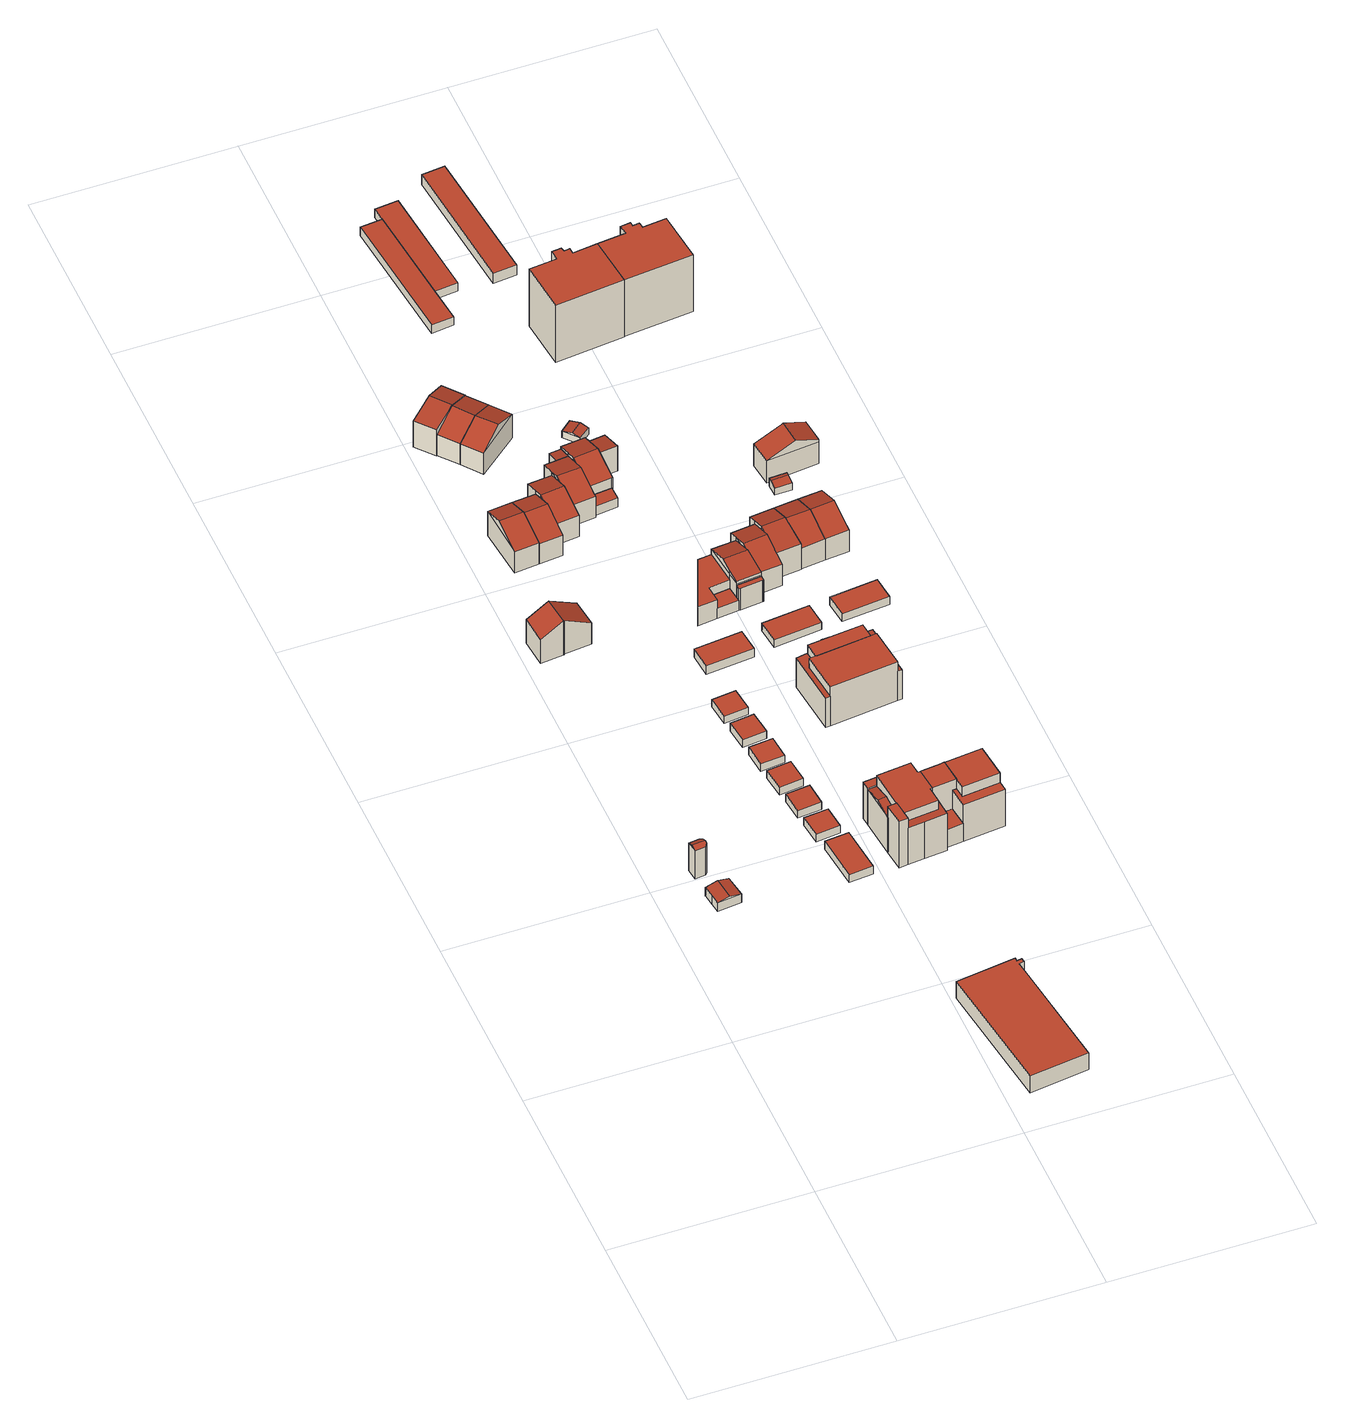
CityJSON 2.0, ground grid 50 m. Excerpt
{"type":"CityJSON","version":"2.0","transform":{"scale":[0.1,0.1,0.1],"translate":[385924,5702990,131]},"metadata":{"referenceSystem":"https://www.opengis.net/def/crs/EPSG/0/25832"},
"CityObjects":{
"building1":{"type":"Building","attributes":{"Gemeindeschluessel":"05954036","Geometrietyp2DReferenz":"3000","function":"31001_2460","roofType":"5000","measuredHeight":3.35},"geometry":[{"type":"Solid","lod":"2","boundaries":[[[[0,1,2,3]],[[4,5,1,0]],[[6,7,5,4]],[[8,9,7,6]],[[10,11,9,8]],[[3,2,11,10]],[[12,13,3,10,8,6]],[[4,0,13,12]],[[3,13,0]],[[4,12,6]],[[1,5,7,9,11,2]]]],"semantics":{"surfaces":[{"type":"WallSurface"},{"type":"RoofSurface"},{"type":"GroundSurface"}],"values":[[0,0,0,0,0,0,1,1,0,0,2]]}}]},
"building2":{"type":"Building","attributes":{"Gemeindeschluessel":"05954036","Geometrietyp2DReferenz":"3000","function":"31001_1010","roofType":"5000","measuredHeight":9.55},"geometry":[{"type":"Solid","lod":"2","boundaries":[[[[14,15,16,17]],[[18,19,15,14]],[[20,21,19,18]],[[22,23,21,20]],[[24,25,23,22]],[[17,16,25,24]],[[18,14,17,26,27]],[[20,27,26,24,22]],[[18,27,20]],[[24,26,17]],[[15,19,21,23,25,16]]]],"semantics":{"surfaces":[{"type":"WallSurface"},{"type":"RoofSurface"},{"type":"GroundSurface"}],"values":[[0,0,0,0,0,0,1,1,0,0,2]]}}]},
"building3":{"type":"Building","attributes":{"Gemeindeschluessel":"05954036","Geometrietyp2DReferenz":"3000","function":"31001_1010","roofType":"3100","measuredHeight":10.71},"address":[{"country":"Germany","locality":"Witten","thoroughfareNumber":"174","thoroughfareName":"Himmelohstraße"}],"geometry":[{"type":"Solid","lod":"2","boundaries":[[[[28,29,30,31]],[[32,33,29,28]],[[34,35,33,32]],[[36,37,35,34]],[[38,39,37,36]],[[40,41,39,38]],[[42,43,41,40]],[[44,45,43,42]],[[31,30,45,44]],[[38,36,34,32,28,40]],[[31,44,42,40,28]],[[29,33,35,37,39,41,43,45,30]]]],"semantics":{"surfaces":[{"type":"WallSurface"},{"type":"RoofSurface"},{"type":"GroundSurface"}],"values":[[0,0,0,0,0,0,0,0,0,1,1,2]]}}]},
"building4":{"type":"Building","attributes":{"Gemeindeschluessel":"05954036","Geometrietyp2DReferenz":"3000","function":"31001_2100","roofType":"1000","measuredHeight":5.26},"geometry":[{"type":"Solid","lod":"2","boundaries":[[[[46,47,48,49]],[[50,51,47,46]],[[52,53,51,50]],[[54,55,53,52]],[[56,57,55,54]],[[58,59,57,56]],[[60,61,59,58]],[[62,63,61,60]],[[49,48,63,62]],[[60,58,56,54,52,50,46,49,62]],[[47,51,53,55,57,59,61,63,48]]]],"semantics":{"surfaces":[{"type":"WallSurface"},{"type":"RoofSurface"},{"type":"GroundSurface"}],"values":[[0,0,0,0,0,0,0,0,0,1,2]]}}]},
"building5":{"type":"Building","attributes":{"Gemeindeschluessel":"05954036","Geometrietyp2DReferenz":"3000","function":"31001_2460","roofType":"1000","measuredHeight":2.4},"geometry":[{"type":"Solid","lod":"2","boundaries":[[[[64,65,66,67]],[[68,69,65,64]],[[70,71,69,68]],[[67,66,71,70]],[[68,64,67,70]],[[65,69,71,66]]]],"semantics":{"surfaces":[{"type":"WallSurface"},{"type":"RoofSurface"},{"type":"GroundSurface"}],"values":[[0,0,0,0,1,2]]}}]},
"building6":{"type":"Building","attributes":{"Gemeindeschluessel":"05954036","Geometrietyp2DReferenz":"3000","function":"31001_2460","roofType":"1000","measuredHeight":2.35},"geometry":[{"type":"Solid","lod":"2","boundaries":[[[[72,73,74,75]],[[76,77,73,72]],[[78,79,77,76]],[[75,74,79,78]],[[76,72,75,78]],[[73,77,79,74]]]],"semantics":{"surfaces":[{"type":"WallSurface"},{"type":"RoofSurface"},{"type":"GroundSurface"}],"values":[[0,0,0,0,1,2]]}}]},
"building7":{"type":"Building","attributes":{"Gemeindeschluessel":"05954036","Geometrietyp2DReferenz":"3000","function":"31001_2460","roofType":"1000","measuredHeight":2.31},"geometry":[{"type":"Solid","lod":"2","boundaries":[[[[80,81,82,83]],[[84,85,81,80]],[[86,87,85,84]],[[83,82,87,86]],[[84,80,83,86]],[[81,85,87,82]]]],"semantics":{"surfaces":[{"type":"WallSurface"},{"type":"RoofSurface"},{"type":"GroundSurface"}],"values":[[0,0,0,0,1,2]]}}]},
"building8":{"type":"Building","attributes":{"Gemeindeschluessel":"05954036","Geometrietyp2DReferenz":"3000","function":"31001_2460","roofType":"1000","measuredHeight":2.33},"geometry":[{"type":"Solid","lod":"2","boundaries":[[[[88,89,90,91]],[[92,93,89,88]],[[94,95,93,92]],[[91,90,95,94]],[[92,88,91,94]],[[89,93,95,90]]]],"semantics":{"surfaces":[{"type":"WallSurface"},{"type":"RoofSurface"},{"type":"GroundSurface"}],"values":[[0,0,0,0,1,2]]}}]},
"building9":{"type":"Building","attributes":{"Gemeindeschluessel":"05954036","Geometrietyp2DReferenz":"3000","function":"31001_1010","roofType":"3100","measuredHeight":9.72},"address":[{"country":"Germany","locality":"Witten","thoroughfareNumber":"9","thoroughfareName":"Dürener Straße"}],"geometry":[{"type":"Solid","lod":"2","boundaries":[[[[96,97,98,99]],[[100,101,97,96]],[[102,103,101,100]],[[99,98,103,102]],[[96,104,100]],[[102,105,99]],[[99,105,104,96]],[[100,104,105,102]],[[97,101,103,98]]]],"semantics":{"surfaces":[{"type":"WallSurface"},{"type":"RoofSurface"},{"type":"GroundSurface"}],"values":[[0,0,0,0,0,0,1,1,2]]}}]},
"building10":{"type":"Building","attributes":{"Gemeindeschluessel":"05954036","Geometrietyp2DReferenz":"3000","function":"31001_2460","roofType":"1000","measuredHeight":2.33},"geometry":[{"type":"Solid","lod":"2","boundaries":[[[[106,107,108,109]],[[110,111,107,106]],[[112,113,111,110]],[[109,108,113,112]],[[110,106,109,112]],[[107,111,113,108]]]],"semantics":{"surfaces":[{"type":"WallSurface"},{"type":"RoofSurface"},{"type":"GroundSurface"}],"values":[[0,0,0,0,1,2]]}}]},
"building11":{"type":"Building","attributes":{"Gemeindeschluessel":"05954036","Geometrietyp2DReferenz":"3000","function":"31001_2460","roofType":"1000","measuredHeight":2.32},"geometry":[{"type":"Solid","lod":"2","boundaries":[[[[114,115,116,117]],[[118,119,115,114]],[[120,121,119,118]],[[117,116,121,120]],[[118,114,117,120]],[[115,119,121,116]]]],"semantics":{"surfaces":[{"type":"WallSurface"},{"type":"RoofSurface"},{"type":"GroundSurface"}],"values":[[0,0,0,0,1,2]]}}]},
"building12":{"type":"Building","attributes":{"Gemeindeschluessel":"05954036","Geometrietyp2DReferenz":"3000","function":"31001_2460","roofType":"1000","measuredHeight":2.22},"geometry":[{"type":"Solid","lod":"2","boundaries":[[[[122,123,124,125]],[[126,127,123,122]],[[128,129,127,126]],[[125,124,129,128]],[[126,122,125,128]],[[123,127,129,124]]]],"semantics":{"surfaces":[{"type":"WallSurface"},{"type":"RoofSurface"},{"type":"GroundSurface"}],"values":[[0,0,0,0,1,2]]}}]},
"building13":{"type":"Building","attributes":{"Gemeindeschluessel":"05954036","Geometrietyp2DReferenz":"3000","function":"31001_1010","roofType":"3100","measuredHeight":9.6},"address":[{"country":"Germany","locality":"Witten","thoroughfareNumber":"7","thoroughfareName":"Dürener Straße"}],"geometry":[{"type":"Solid","lod":"2","boundaries":[[[[130,131,97,96]],[[132,133,131,130]],[[134,101,133,132]],[[96,97,101,134]],[[130,135,132]],[[134,136,96]],[[96,136,135,130]],[[132,135,136,134]],[[131,133,101,97]]]],"semantics":{"surfaces":[{"type":"WallSurface"},{"type":"RoofSurface"},{"type":"GroundSurface"}],"values":[[0,0,0,0,0,0,1,1,2]]}}]},
"building14":{"type":"Building","attributes":{"Gemeindeschluessel":"05954036","Geometrietyp2DReferenz":"3000","function":"31001_1010","roofType":"3100","measuredHeight":9.63},"address":[{"country":"Germany","locality":"Witten","thoroughfareNumber":"19","thoroughfareName":"Dürener Straße"}],"geometry":[{"type":"Solid","lod":"2","boundaries":[[[[137,138,139,140]],[[141,142,138,137]],[[143,144,142,141]],[[145,146,144,143]],[[147,148,146,145]],[[149,150,148,147]],[[140,139,150,149]],[[143,141,137,145]],[[140,149,147,145,137]],[[138,142,144,146,148,150,139]]]],"semantics":{"surfaces":[{"type":"WallSurface"},{"type":"RoofSurface"},{"type":"GroundSurface"}],"values":[[0,0,0,0,0,0,0,1,1,2]]}}]},
"building15":{"type":"Building","attributes":{"Gemeindeschluessel":"05954036","Geometrietyp2DReferenz":"3000","function":"31001_1010","roofType":"3100","measuredHeight":9.62},"address":[{"country":"Germany","locality":"Witten","thoroughfareNumber":"5","thoroughfareName":"Dürener Straße"}],"geometry":[{"type":"Solid","lod":"2","boundaries":[[[[151,152,153,154]],[[155,156,152,151]],[[157,158,156,155]],[[159,160,158,157]],[[161,162,160,159]],[[163,164,162,161]],[[165,166,164,163]],[[154,153,166,165]],[[159,157,155,151,161]],[[154,165,163,161,151]],[[152,156,158,160,162,164,166,153]]]],"semantics":{"surfaces":[{"type":"WallSurface"},{"type":"RoofSurface"},{"type":"GroundSurface"}],"values":[[0,0,0,0,0,0,0,0,1,1,2]]}}]},
"building16":{"type":"Building","attributes":{"Gemeindeschluessel":"05954036","Geometrietyp2DReferenz":"3000","function":"31001_1010","roofType":"3100","measuredHeight":9.61},"address":[{"country":"Germany","locality":"Witten","thoroughfareNumber":"17","thoroughfareName":"Dürener Straße"}],"geometry":[{"type":"Solid","lod":"2","boundaries":[[[[167,168,169,170]],[[171,172,168,167]],[[173,174,172,171]],[[170,169,174,173]],[[167,175,171]],[[173,176,170]],[[170,176,175,167]],[[171,175,176,173]],[[168,172,174,169]]]],"semantics":{"surfaces":[{"type":"WallSurface"},{"type":"RoofSurface"},{"type":"GroundSurface"}],"values":[[0,0,0,0,0,0,1,1,2]]}}]},
"building17":{"type":"Building","attributes":{"Gemeindeschluessel":"05954036","Geometrietyp2DReferenz":"3000","function":"31001_2460","roofType":"1000","measuredHeight":2.68},"geometry":[{"type":"Solid","lod":"2","boundaries":[[[[177,178,179,180]],[[181,182,178,177]],[[183,184,182,181]],[[180,179,184,183]],[[181,177,180,183]],[[178,182,184,179]]]],"semantics":{"surfaces":[{"type":"WallSurface"},{"type":"RoofSurface"},{"type":"GroundSurface"}],"values":[[0,0,0,0,1,2]]}}]},
"building18":{"type":"Building","attributes":{"Gemeindeschluessel":"05954036","Geometrietyp2DReferenz":"3000","function":"31001_1010","roofType":"3100","measuredHeight":9.65},"address":[{"country":"Germany","locality":"Witten","thoroughfareNumber":"15","thoroughfareName":"Dürener Straße"}],"geometry":[{"type":"Solid","lod":"2","boundaries":[[[[185,186,168,167]],[[187,188,186,185]],[[171,172,188,187]],[[167,168,172,171]],[[185,189,187]],[[171,190,167]],[[167,190,189,185]],[[187,189,190,171]],[[186,188,172,168]]]],"semantics":{"surfaces":[{"type":"WallSurface"},{"type":"RoofSurface"},{"type":"GroundSurface"}],"values":[[0,0,0,0,0,0,1,1,2]]}}]},
"building19":{"type":"Building","attributes":{"Gemeindeschluessel":"05954036","Geometrietyp2DReferenz":"3000","function":"31001_1010"},"address":[{"country":"Germany","locality":"Witten","thoroughfareNumber":"147","thoroughfareName":"Himmelohstraße"}],"children":["building19-1","building19-2","building19-3","building19-4","building19-5","building19-6","building19-7","building19-8","building19-9","building19-10"]},
"building19-1":{"type":"BuildingPart","attributes":{"roofType":"1000","measuredHeight":11.45},"parents":["building19"],"geometry":[{"type":"Solid","lod":"2","boundaries":[[[[191,192,193,194]],[[195,196,197,198,199]],[[194,193,196,195]],[[199,200,201,202,203,191,194,195]],[[192,204,205,206,207,197,196,193]],[[204,203,202,205]],[[192,191,203,204]],[[205,202,201,206]],[[206,201,200,208,207]],[[208,200,199,198]],[[197,207,208,198]]]],"semantics":{"surfaces":[{"type":"WallSurface"},{"type":"RoofSurface"},{"type":"GroundSurface"},{"type":"ClosureSurface"}],"values":[[0,0,0,1,2,3,3,3,3,0,3]]}}]},
"building19-2":{"type":"BuildingPart","attributes":{"roofType":"2100","measuredHeight":11.84},"parents":["building19"],"geometry":[{"type":"Solid","lod":"2","boundaries":[[[[209,210,211,212,213]],[[214,215,210,209]],[[216,217,215,214]],[[218,219,220,221,216,214,209,213,222]],[[210,215,217,223,224,225,226,227,211]],[[217,216,221,223]],[[223,221,220,224]],[[224,220,219,225]],[[225,219,218,226]],[[226,218,222,228,227]],[[212,228,222,213]],[[211,227,228,212]]]],"semantics":{"surfaces":[{"type":"WallSurface"},{"type":"RoofSurface"},{"type":"GroundSurface"},{"type":"ClosureSurface"}],"values":[[0,0,0,1,2,3,3,3,3,3,0,3]]}}]},
"building19-3":{"type":"BuildingPart","attributes":{"roofType":"1000","measuredHeight":14.47},"parents":["building19"],"geometry":[{"type":"Solid","lod":"2","boundaries":[[[[219,225,219,229]],[[230,231,232,233,234,229,235,236,237]],[[226,225,224,223,238,207,206,205,204]],[[235,218,226,204,203,236]],[[218,235,229,219]],[[226,218,219,225]],[[219,229,234,220]],[[224,225,219,220]],[[220,234,233,221]],[[223,224,220,221]],[[239,240,232,231,200,208]],[[207,238,240,208]],[[240,239,208]],[[223,221,233,232,240,238]],[[200,231,230,201]],[[206,207,208,200,201]],[[201,230,237,202]],[[205,206,201,202]],[[202,237,236,203]],[[205,202,203,204]]]],"semantics":{"surfaces":[{"type":"WallSurface"},{"type":"RoofSurface"},{"type":"GroundSurface"},{"type":"ClosureSurface"}],"values":[[0,1,2,3,0,3,0,3,0,3,0,3,3,3,0,3,0,3,0,3]]}}]},
"building19-4":{"type":"BuildingPart","attributes":{"roofType":"2100","measuredHeight":11.89},"parents":["building19"],"geometry":[{"type":"Solid","lod":"2","boundaries":[[[[241,242,243,244]],[[245,246,242,241]],[[247,248,246,245]],[[249,250,248,247]],[[251,252,250,249]],[[249,247,245,241,244,253,251]],[[242,246,248,250,252,254,243]],[[252,251,253,254]],[[254,253,244,243]]]],"semantics":{"surfaces":[{"type":"WallSurface"},{"type":"RoofSurface"},{"type":"GroundSurface"},{"type":"ClosureSurface"}],"values":[[0,0,0,0,0,1,2,3,3]]}}]},
"building19-5":{"type":"BuildingPart","attributes":{"roofType":"3100","measuredHeight":12.1},"parents":["building19"],"geometry":[{"type":"Solid","lod":"2","boundaries":[[[[198,197,255,256]],[[256,257,198]],[[198,257,239,208]],[[240,239,257,256]],[[207,238,255,197]],[[197,198,208,207]],[[238,207,208,240]],[[255,238,240,256]],[[208,239,240]]]],"semantics":{"surfaces":[{"type":"WallSurface"},{"type":"RoofSurface"},{"type":"GroundSurface"},{"type":"ClosureSurface"}],"values":[[0,0,1,1,2,3,3,3,3]]}}]},
"building19-6":{"type":"BuildingPart","attributes":{"roofType":"1000","measuredHeight":5.61},"parents":["building19"],"geometry":[{"type":"Solid","lod":"2","boundaries":[[[[212,211,258,259]],[[260,228,212,259]],[[227,261,258,211]],[[211,212,228,227]],[[227,228,260,261]],[[261,260,259,258]]]],"semantics":{"surfaces":[{"type":"WallSurface"},{"type":"RoofSurface"},{"type":"GroundSurface"},{"type":"ClosureSurface"}],"values":[[0,1,2,3,3,3]]}}]},
"building19-7":{"type":"BuildingPart","attributes":{"roofType":"1000","measuredHeight":14.41},"parents":["building19"],"geometry":[{"type":"Solid","lod":"2","boundaries":[[[[262,263,264,252,251,265]],[[262,265,266,267,268]],[[252,264,269,270,254]],[[253,266,265,251]],[[254,253,251,252]],[[263,262,268,271]],[[269,264,263,271]],[[271,268,267,272]],[[270,272,267,266,253,254]],[[270,269,271,272]]]],"semantics":{"surfaces":[{"type":"WallSurface"},{"type":"RoofSurface"},{"type":"GroundSurface"},{"type":"ClosureSurface"}],"values":[[0,1,2,0,3,0,3,0,3,3]]}}]},
"building19-8":{"type":"BuildingPart","attributes":{"roofType":"1000","measuredHeight":14.47},"parents":["building19"],"geometry":[{"type":"Solid","lod":"2","boundaries":[[[[273,244,243,192,191,274]],[[275,276,273,274,236,235]],[[192,243,254,270,261,227,226,204]],[[203,236,274,191]],[[203,191,192,204]],[[244,273,276,266,253]],[[244,253,254,243]],[[266,276,275,267]],[[254,253,266,267,272,270]],[[260,277,272,267,275,235,218,222,228]],[[227,228,222,218,226]],[[227,261,260,228]],[[270,272,277,260,261]],[[236,203,204,226,218,235]]]],"semantics":{"surfaces":[{"type":"WallSurface"},{"type":"RoofSurface"},{"type":"GroundSurface"},{"type":"ClosureSurface"}],"values":[[0,1,2,0,3,0,3,0,3,0,3,3,3,3]]}}]},
"building19-9":{"type":"BuildingPart","attributes":{"roofType":"1000","measuredHeight":11.44},"parents":["building19"],"geometry":[{"type":"Solid","lod":"2","boundaries":[[[[278,279,264,263]],[[280,259,258,279,278]],[[263,271,272,277,280,278]],[[261,270,269,264,279,258]],[[259,280,277,260]],[[261,258,259,260]],[[261,260,277,272,270]],[[272,271,269,270]],[[269,271,263,264]]]],"semantics":{"surfaces":[{"type":"WallSurface"},{"type":"RoofSurface"},{"type":"GroundSurface"},{"type":"ClosureSurface"}],"values":[[0,0,1,2,0,3,3,3,3]]}}]},
"building19-10":{"type":"BuildingPart","attributes":{"roofType":"1000","measuredHeight":14.54},"parents":["building19"],"geometry":[{"type":"Solid","lod":"2","boundaries":[[[[281,256,255,282,283]],[[283,282,217,216,284]],[[285,281,283,284]],[[255,238,223,217,282]],[[256,281,285,232,240]],[[238,255,256,240]],[[221,233,232,285,284,216]],[[217,223,221,216]],[[238,240,232,233,221,223]]]],"semantics":{"surfaces":[{"type":"WallSurface"},{"type":"RoofSurface"},{"type":"GroundSurface"},{"type":"ClosureSurface"}],"values":[[0,0,1,2,0,3,0,3,3]]}}]},
"building20":{"type":"Building","attributes":{"Gemeindeschluessel":"05954036","Geometrietyp2DReferenz":"3000","function":"31001_1010","roofType":"5000","measuredHeight":9.64},"address":[{"country":"Germany","locality":"Witten","thoroughfareNumber":"3","thoroughfareName":"Dürener Straße"}],"geometry":[{"type":"Solid","lod":"2","boundaries":[[[[286,287,288,289]],[[290,291,287,286]],[[292,293,291,290]],[[294,295,293,292]],[[296,297,295,294]],[[298,299,297,296]],[[300,301,299,298]],[[289,288,301,300]],[[290,286,289,300,302,303]],[[294,292,303,302,298,296]],[[290,303,292]],[[298,302,300]],[[287,291,293,295,297,299,301,288]]]],"semantics":{"surfaces":[{"type":"WallSurface"},{"type":"RoofSurface"},{"type":"GroundSurface"}],"values":[[0,0,0,0,0,0,0,0,1,1,0,0,2]]}}]},
"building21":{"type":"Building","attributes":{"Gemeindeschluessel":"05954036","Geometrietyp2DReferenz":"3000","function":"31001_1010","roofType":"2100","measuredHeight":7.66},"geometry":[{"type":"Solid","lod":"2","boundaries":[[[[304,305,287,306]],[[307,308,305,304]],[[309,291,308,307]],[[306,287,291,309]],[[307,304,306,309]],[[305,308,291,287]]]],"semantics":{"surfaces":[{"type":"WallSurface"},{"type":"RoofSurface"},{"type":"GroundSurface"}],"values":[[0,0,0,0,1,2]]}}]},
"building22":{"type":"Building","attributes":{"Gemeindeschluessel":"05954036","Geometrietyp2DReferenz":"3000","function":"31001_1010"},"children":["building22-1","building22-2"]},
"building22-1":{"type":"BuildingPart","attributes":{"roofType":"1000","measuredHeight":3.05},"parents":["building22"],"geometry":[{"type":"Solid","lod":"2","boundaries":[[[[310,311,312,313]],[[314,315,311,310]],[[313,316,314,310]],[[317,312,311,315]],[[315,314,316,317]],[[317,316,313,312]]]],"semantics":{"surfaces":[{"type":"WallSurface"},{"type":"RoofSurface"},{"type":"GroundSurface"},{"type":"ClosureSurface"}],"values":[[0,0,1,2,3,3]]}}]},
"building22-2":{"type":"BuildingPart","attributes":{"roofType":"1000","measuredHeight":5.83},"parents":["building22"],"geometry":[{"type":"Solid","lod":"2","boundaries":[[[[318,319,320,321]],[[322,313,312,319,318]],[[323,324,315,314,325]],[[321,320,324,323]],[[325,326,322,318,321,323]],[[319,312,317,315,324,320]],[[313,322,326,316]],[[317,312,313,316]],[[316,326,325,314]],[[315,317,316,314]]]],"semantics":{"surfaces":[{"type":"WallSurface"},{"type":"RoofSurface"},{"type":"GroundSurface"},{"type":"ClosureSurface"}],"values":[[0,0,0,0,1,2,0,3,0,3]]}}]},
"building23":{"type":"Building","attributes":{"Gemeindeschluessel":"05954036","Geometrietyp2DReferenz":"3000","function":"31001_1010","roofType":"2100","measuredHeight":3.5},"geometry":[{"type":"Solid","lod":"2","boundaries":[[[[327,328,329,330]],[[331,332,328,327]],[[333,334,332,331]],[[330,329,334,333]],[[331,327,330,333]],[[328,332,334,329]]]],"semantics":{"surfaces":[{"type":"WallSurface"},{"type":"RoofSurface"},{"type":"GroundSurface"}],"values":[[0,0,0,0,1,2]]}}]},
"building24":{"type":"Building","attributes":{"Gemeindeschluessel":"05954036","Geometrietyp2DReferenz":"3000","function":"31001_1010","roofType":"3100","measuredHeight":9.54},"address":[{"country":"Germany","locality":"Witten","thoroughfareNumber":"1","thoroughfareName":"Dürener Straße"}],"geometry":[{"type":"Solid","lod":"2","boundaries":[[[[335,336,293,337]],[[338,291,336,335]],[[339,308,291,338]],[[340,341,308,339]],[[342,343,341,340]],[[344,345,343,342]],[[346,347,345,344]],[[348,349,347,346]],[[350,351,349,348]],[[337,293,351,350]],[[344,342,340,339,338,335,346]],[[337,350,348,346,335]],[[336,291,308,341,343,345,347,349,351,293]]]],"semantics":{"surfaces":[{"type":"WallSurface"},{"type":"RoofSurface"},{"type":"GroundSurface"}],"values":[[0,0,0,0,0,0,0,0,0,0,1,1,2]]}}]},
"building25":{"type":"Building","attributes":{"Gemeindeschluessel":"05954036","Geometrietyp2DReferenz":"3000","function":"31001_1010"},"address":[{"country":"Germany","locality":"Witten","thoroughfareNumber":"143","thoroughfareName":"Himmelohstraße"}],"children":["building25-1","building25-2","building25-3","building25-4"]},
"building25-1":{"type":"BuildingPart","attributes":{"roofType":"2100","measuredHeight":10.15},"parents":["building25"],"geometry":[{"type":"Solid","lod":"2","boundaries":[[[[352,353,354,355]],[[356,357,358,359,360]],[[361,362,363,364,365]],[[366,367,362,361]],[[368,369,367,366]],[[370,371,369,368]],[[355,354,371,370]],[[368,366,361,365,356,360,372,373,374,352,355,370]],[[353,375,376,377,359,358,363,362,367,369,371,354]],[[353,352,374,375]],[[375,374,373,376]],[[376,373,372,377]],[[377,372,360,359]],[[364,357,356,365]],[[363,358,357,364]]]],"semantics":{"surfaces":[{"type":"WallSurface"},{"type":"RoofSurface"},{"type":"GroundSurface"},{"type":"ClosureSurface"}],"values":[[0,0,0,0,0,0,0,1,2,3,3,3,3,0,3]]}}]},
"building25-2":{"type":"BuildingPart","attributes":{"roofType":"2100","measuredHeight":9.85},"parents":["building25"],"geometry":[{"type":"Solid","lod":"2","boundaries":[[[[378,379,380,381]],[[364,363,379,378]],[[382,383,384,385]],[[381,380,386,387]],[[388,389,382,385,390,357,364,378,381,387]],[[379,363,358,359,384,383,391,392,386,380]],[[363,364,357,358]],[[359,358,357,390]],[[384,359,390,385]],[[391,383,382,389]],[[392,391,389,388]],[[392,388,387,386]]]],"semantics":{"surfaces":[{"type":"WallSurface"},{"type":"RoofSurface"},{"type":"GroundSurface"},{"type":"ClosureSurface"}],"values":[[0,0,0,0,1,2,3,0,3,3,3,3]]}}]},
"building25-3":{"type":"BuildingPart","attributes":{"roofType":"1000","measuredHeight":12.2},"parents":["building25"],"geometry":[{"type":"Solid","lod":"2","boundaries":[[[[393,387,386,353,352,394]],[[395,396,393,394]],[[392,391,376,375,353,386]],[[387,393,396,388]],[[392,386,387,388]],[[373,397,398,389,388,396,395,374]],[[375,376,373,374]],[[392,388,389,391]],[[391,389,398,397,373,376]],[[374,395,394,352]],[[353,375,374,352]]]],"semantics":{"surfaces":[{"type":"WallSurface"},{"type":"RoofSurface"},{"type":"GroundSurface"},{"type":"ClosureSurface"}],"values":[[0,1,2,0,3,0,3,3,3,0,3]]}}]},
"building25-4":{"type":"BuildingPart","attributes":{"roofType":"1000","measuredHeight":12.17},"parents":["building25"],"geometry":[{"type":"Solid","lod":"2","boundaries":[[[[399,400,398,397]],[[383,384,359,377,376,391]],[[383,382,389,398,400,385,384]],[[391,389,382,383]],[[360,390,385,400,399,372]],[[377,359,390,360,372]],[[384,385,390,359]],[[372,377,372,399,397,373]],[[376,377,372,373]],[[373,397,398,389,391,376]]]],"semantics":{"surfaces":[{"type":"RoofSurface"},{"type":"GroundSurface"},{"type":"WallSurface"},{"type":"ClosureSurface"}],"values":[[0,1,2,3,2,3,3,2,3,3]]}}]},
"building26":{"type":"Building","attributes":{"Gemeindeschluessel":"05954036","Geometrietyp2DReferenz":"3000","function":"31001_1010"},"address":[{"country":"Germany","locality":"Witten","thoroughfareNumber":"141","thoroughfareName":"Himmelohstraße"}],"children":["building26-1","building26-2"]},
"building26-1":{"type":"BuildingPart","attributes":{"roofType":"3100","measuredHeight":9.46},"parents":["building26"],"geometry":[{"type":"Solid","lod":"2","boundaries":[[[[401,402,403,404,405]],[[406,312,407,408,409]],[[410,319,312,406]],[[405,404,319,410]],[[411,412,405,410]],[[412,411,413,414,415]],[[414,413,406,409]],[[415,414,409,401]],[[413,411,410,406]],[[412,415,401,405]],[[403,407,312,319,404]],[[402,401,409,408]],[[407,403,402,408]]]],"semantics":{"surfaces":[{"type":"WallSurface"},{"type":"RoofSurface"},{"type":"GroundSurface"},{"type":"ClosureSurface"}],"values":[[0,0,0,0,1,1,0,0,0,0,2,0,3]]}}]},
"building26-2":{"type":"BuildingPart","attributes":{"roofType":"2100","measuredHeight":7.08},"parents":["building26"],"geometry":[{"type":"Solid","lod":"2","boundaries":[[[[416,417,418,419]],[[420,311,417,416]],[[408,407,311,420]],[[421,422,403,402]],[[419,418,422,421]],[[402,408,420,416,419,421]],[[417,311,407,403,422,418]],[[407,408,402,403]]]],"semantics":{"surfaces":[{"type":"WallSurface"},{"type":"RoofSurface"},{"type":"GroundSurface"},{"type":"ClosureSurface"}],"values":[[0,0,0,0,0,1,2,3]]}}]},
"building27":{"type":"Building","attributes":{"Gemeindeschluessel":"05954036","Geometrietyp2DReferenz":"3000","function":"31001_2460","roofType":"1000","measuredHeight":2.33},"geometry":[{"type":"Solid","lod":"2","boundaries":[[[[423,424,425,426]],[[427,428,424,423]],[[429,430,428,427]],[[426,425,430,429]],[[427,423,426,429]],[[424,428,430,425]]]],"semantics":{"surfaces":[{"type":"WallSurface"},{"type":"RoofSurface"},{"type":"GroundSurface"}],"values":[[0,0,0,0,1,2]]}}]},
"building28":{"type":"Building","attributes":{"Gemeindeschluessel":"05954036","Geometrietyp2DReferenz":"3000","function":"31001_1010","roofType":"2100","measuredHeight":7.89},"geometry":[{"type":"Solid","lod":"2","boundaries":[[[[431,432,433,434]],[[435,436,432,431]],[[437,438,436,435]],[[434,433,438,437]],[[435,431,434,437]],[[432,436,438,433]]]],"semantics":{"surfaces":[{"type":"WallSurface"},{"type":"RoofSurface"},{"type":"GroundSurface"}],"values":[[0,0,0,0,1,2]]}}]},
"building29":{"type":"Building","attributes":{"Gemeindeschluessel":"05954036","Geometrietyp2DReferenz":"3000","function":"31001_1310","roofType":"3100","measuredHeight":2.73},"geometry":[{"type":"Solid","lod":"2","boundaries":[[[[439,440,441,442]],[[443,444,440,439]],[[445,446,444,443]],[[442,441,446,445]],[[439,447,443]],[[445,448,442]],[[442,448,447,439]],[[443,447,448,445]],[[440,444,446,441]]]],"semantics":{"surfaces":[{"type":"WallSurface"},{"type":"RoofSurface"},{"type":"GroundSurface"}],"values":[[0,0,0,0,0,0,1,1,2]]}}]},
"building30":{"type":"Building","attributes":{"Gemeindeschluessel":"05954036","Geometrietyp2DReferenz":"3000","function":"31001_2460","roofType":"1000","measuredHeight":2.56},"geometry":[{"type":"Solid","lod":"2","boundaries":[[[[449,450,451,452]],[[453,454,450,449]],[[455,456,454,453]],[[457,458,456,455]],[[452,451,458,457]],[[455,453,449,452,457]],[[450,454,456,458,451]]]],"semantics":{"surfaces":[{"type":"WallSurface"},{"type":"RoofSurface"},{"type":"GroundSurface"}],"values":[[0,0,0,0,0,1,2]]}}]},
"building31":{"type":"Building","attributes":{"Gemeindeschluessel":"05954036","Geometrietyp2DReferenz":"3000","function":"31001_1010","roofType":"5000","measuredHeight":9.72},"address":[{"country":"Germany","locality":"Witten","thoroughfareNumber":"139","thoroughfareName":"Himmelohstraße"}],"geometry":[{"type":"Solid","lod":"2","boundaries":[[[[459,460,461,462]],[[463,464,460,459]],[[465,466,464,463]],[[467,468,466,465]],[[469,470,468,467]],[[462,461,470,469]],[[471,459,462,469,472]],[[465,463,471,472,467]],[[459,471,463]],[[467,472,469]],[[460,464,466,468,470,461]]]],"semantics":{"surfaces":[{"type":"WallSurface"},{"type":"RoofSurface"},{"type":"GroundSurface"}],"values":[[0,0,0,0,0,0,1,1,0,0,2]]}}]},
"building32":{"type":"Building","attributes":{"Gemeindeschluessel":"05954036","Geometrietyp2DReferenz":"3000","function":"31001_2460","roofType":"1000","measuredHeight":2.6},"geometry":[{"type":"Solid","lod":"2","boundaries":[[[[473,474,475,476]],[[477,478,474,473]],[[479,480,478,477]],[[481,482,480,479]],[[476,475,482,481]],[[479,477,473,476,481]],[[474,478,480,482,475]]]],"semantics":{"surfaces":[{"type":"WallSurface"},{"type":"RoofSurface"},{"type":"GroundSurface"}],"values":[[0,0,0,0,0,1,2]]}}]},
"building33":{"type":"Building","attributes":{"Gemeindeschluessel":"05954036","Geometrietyp2DReferenz":"3000","function":"31001_1010","roofType":"3100","measuredHeight":9.53},"address":[{"country":"Germany","locality":"Witten","thoroughfareNumber":"137","thoroughfareName":"Himmelohstraße"}],"geometry":[{"type":"Solid","lod":"2","boundaries":[[[[483,460,484,485]],[[486,487,460,483]],[[488,489,487,486]],[[490,491,489,488]],[[492,493,491,490]],[[494,464,493,492]],[[485,484,464,494]],[[488,486,483,485,490]],[[494,492,490,485]],[[460,487,489,491,493,464,484]]]],"semantics":{"surfaces":[{"type":"WallSurface"},{"type":"RoofSurface"},{"type":"GroundSurface"}],"values":[[0,0,0,0,0,0,0,1,1,2]]}}]},
"building34":{"type":"Building","attributes":{"Gemeindeschluessel":"05954036","Geometrietyp2DReferenz":"3000","function":"31001_2460","roofType":"1000","measuredHeight":2.38},"geometry":[{"type":"Solid","lod":"2","boundaries":[[[[495,496,497,498]],[[499,500,496,495]],[[501,502,500,499]],[[498,497,502,501]],[[499,495,498,501]],[[496,500,502,497]]]],"semantics":{"surfaces":[{"type":"WallSurface"},{"type":"RoofSurface"},{"type":"GroundSurface"}],"values":[[0,0,0,0,1,2]]}}]},
"building35":{"type":"Building","attributes":{"Gemeindeschluessel":"05954036","Geometrietyp2DReferenz":"3000","function":"31001_1010","roofType":"3100","measuredHeight":9.69},"address":[{"country":"Germany","locality":"Witten","thoroughfareNumber":"135","thoroughfareName":"Himmelohstraße"}],"geometry":[{"type":"Solid","lod":"2","boundaries":[[[[503,504,505,488]],[[506,507,504,503]],[[508,509,507,506]],[[488,505,509,508]],[[503,510,506]],[[508,511,488]],[[488,511,510,503]],[[506,510,511,508]],[[504,507,509,505]]]],"semantics":{"surfaces":[{"type":"WallSurface"},{"type":"RoofSurface"},{"type":"GroundSurface"}],"values":[[0,0,0,0,0,0,1,1,2]]}}]},
"building36":{"type":"Building","attributes":{"Gemeindeschluessel":"05954036","Geometrietyp2DReferenz":"3000","function":"31001_1010","roofType":"1000","measuredHeight":17.96},"address":[{"country":"Germany","locality":"Witten","thoroughfareNumber":"170","thoroughfareName":"Himmelohstraße"}],"geometry":[{"type":"Solid","lod":"2","boundaries":[[[[512,513,514,515]],[[516,517,513,512]],[[518,519,517,516]],[[520,521,519,518]],[[522,523,521,520]],[[524,525,523,522]],[[526,527,525,524]],[[528,529,527,526]],[[530,531,529,528]],[[515,514,531,530]],[[528,526,524,522,520,518,516,512,515,530]],[[513,517,519,521,523,525,527,529,531,514]]]],"semantics":{"surfaces":[{"type":"WallSurface"},{"type":"RoofSurface"},{"type":"GroundSurface"}],"values":[[0,0,0,0,0,0,0,0,0,0,1,2]]}}]},
"building37":{"type":"Building","attributes":{"Gemeindeschluessel":"05954036","Geometrietyp2DReferenz":"3000","function":"31001_1010","roofType":"5000","measuredHeight":9.68},"address":[{"country":"Germany","locality":"Witten","thoroughfareNumber":"133","thoroughfareName":"Himmelohstraße"}],"geometry":[{"type":"Solid","lod":"2","boundaries":[[[[532,533,504,503]],[[534,535,533,532]],[[536,537,535,534]],[[538,507,537,536]],[[503,504,507,538]],[[539,532,503,510]],[[536,534,539,510,538]],[[532,539,534]],[[538,510,503]],[[533,535,537,507,504]]]],"semantics":{"surfaces":[{"type":"WallSurface"},{"type":"RoofSurface"},{"type":"GroundSurface"}],"values":[[0,0,0,0,0,1,1,0,0,2]]}}]},
"building38":{"type":"Building","attributes":{"Gemeindeschluessel":"05954036","Geometrietyp2DReferenz":"3000","function":"31001_2460","roofType":"1000","measuredHeight":3.13},"geometry":[{"type":"Solid","lod":"2","boundaries":[[[[540,541,542,543]],[[544,545,541,540]],[[546,547,545,544]],[[543,542,547,546]],[[544,540,543,546]],[[541,545,547,542]]]],"semantics":{"surfaces":[{"type":"WallSurface"},{"type":"RoofSurface"},{"type":"GroundSurface"}],"values":[[0,0,0,0,1,2]]}}]},
"building39":{"type":"Building","attributes":{"Gemeindeschluessel":"05954036","Geometrietyp2DReferenz":"3000","function":"31001_1310","roofType":"3100","measuredHeight":2.79},"geometry":[{"type":"Solid","lod":"2","boundaries":[[[[548,549,550,551]],[[552,553,549,548]],[[554,555,553,552]],[[551,550,555,554]],[[548,556,552]],[[554,557,551]],[[551,557,556,548]],[[552,556,557,554]],[[549,553,555,550]]]],"semantics":{"surfaces":[{"type":"WallSurface"},{"type":"RoofSurface"},{"type":"GroundSurface"}],"values":[[0,0,0,0,0,0,1,1,2]]}}]},
"building40":{"type":"Building","attributes":{"Gemeindeschluessel":"05954036","Geometrietyp2DReferenz":"3000","function":"31001_1010","roofType":"3100","measuredHeight":9.99},"address":[{"country":"Germany","locality":"Witten","thoroughfareNumber":"123","thoroughfareName":"Himmelohstraße"}],"geometry":[{"type":"Solid","lod":"2","boundaries":[[[[558,559,560,561]],[[562,563,559,558]],[[564,565,563,562]],[[566,567,565,564]],[[561,560,567,566]],[[568,569,570,571]],[[569,568,572,562,558]],[[572,568,571,566,564]],[[572,564,562]],[[570,569,558,561]],[[571,570,561,566]],[[559,563,565,567,560]]]],"semantics":{"surfaces":[{"type":"WallSurface"},{"type":"RoofSurface"},{"type":"GroundSurface"}],"values":[[0,0,0,0,0,1,1,0,0,0,0,2]]}}]},
"building41":{"type":"Building","attributes":{"Gemeindeschluessel":"05954036","Geometrietyp2DReferenz":"3000","function":"31001_1010","roofType":"1000","measuredHeight":17.86},"address":[{"country":"Germany","locality":"Witten","thoroughfareNumber":"170a","thoroughfareName":"Himmelohstraße"}],"geometry":[{"type":"Solid","lod":"2","boundaries":[[[[573,574,575,526]],[[576,577,574,573]],[[578,579,577,576]],[[580,581,579,578]],[[582,583,581,580]],[[584,585,583,582]],[[586,587,585,584]],[[588,589,587,586]],[[528,590,589,588]],[[526,575,590,528]],[[588,586,584,582,580,578,576,573,526,528]],[[574,577,579,581,583,585,587,589,590,575]]]],"semantics":{"surfaces":[{"type":"WallSurface"},{"type":"RoofSurface"},{"type":"GroundSurface"}],"values":[[0,0,0,0,0,0,0,0,0,0,1,2]]}}]}
},
"vertices":[
[133,860,131],[133,860,104],[74,853,104],[74,853,131],[141,804,131],[141,804,104],[82,797,131],[82,797,104],[78,822,131],[78,822,104],[75,852,131],[75,852,104],[112,801,137],[105,857,137],
[96,947,187],[96,947,100],[70,944,100],[70,944,187],[103,941,190],[103,941,100],[105,924,192],[105,924,100],[100,917,188],[100,917,100],[74,914,188],[74,914,100],[72,928,195],[104,931,195],
[65,1781,164],[65,1781,57],[9,1775,57],[9,1775,131],[135,1788,124],[135,1788,57],[143,1719,124],[143,1719,57],[73,1712,164],[73,1712,57],[74,1710,164],[74,1710,57],[73,1710,164],[73,1710,57],[16,1704,131],[16,1704,57],[16,1706,131],[16,1706,57],
[470,338,173],[470,338,120],[515,3,120],[515,3,173],[618,358,173],[618,358,120],[619,349,173],[619,349,120],[631,351,173],[631,351,120],[633,340,173],[633,340,120],[620,338,173],[620,338,120],[626,297,173],[626,297,120],[662,23,173],[662,23,120],
[437,906,120],[437,906,96],[377,900,96],[377,900,120],[449,788,120],[449,788,96],[389,782,120],[389,782,96],
[422,994,117],[422,994,94],[362,988,94],[362,988,117],[428,935,117],[428,935,94],[368,929,117],[368,929,94],
[413,1082,112],[413,1082,89],[353,1076,89],[353,1076,112],[418,1023,112],[418,1023,89],[359,1017,112],[359,1017,89],
[403,1171,107],[403,1171,83],[343,1164,83],[343,1164,107],[409,1112,107],[409,1112,83],[350,1105,107],[350,1105,83],
[119,2142,114],[119,2142,37],[59,2136,37],[59,2136,114],[133,2012,103],[133,2012,37],[73,2006,103],[73,2006,37],[125,2085,135],[65,2079,135],
[394,1258,101],[394,1258,78],[334,1252,78],[334,1252,101],[399,1199,101],[399,1199,78],[340,1193,101],[340,1193,78],
[384,1347,97],[384,1347,73],[325,1340,73],[325,1340,97],[391,1288,97],[391,1288,73],[331,1281,97],[331,1281,73],
[375,1435,92],[375,1435,70],[315,1428,70],[315,1428,92],[382,1376,92],[382,1376,70],[322,1369,92],[322,1369,70],
[178,2147,114],[178,2147,37],[192,2017,101],[192,2017,37],[133,2012,101],[185,2090,133],[125,2084,133],
[68,2513,121],[68,2513,25],[30,2481,25],[30,2481,112],[111,2548,103],[111,2548,25],[149,2501,103],[149,2501,25],[106,2466,121],[106,2466,25],[49,2419,107],[49,2419,25],[11,2465,107],[11,2465,25],
[181,2125,131],[181,2125,35],[188,2055,35],[188,2055,101],[178,2147,124],[178,2147,35],[174,2185,111],[174,2185,35],[234,2191,111],[234,2191,35],[240,2132,131],[240,2132,35],[244,2097,116],[244,2097,35],[248,2061,101],[248,2061,35],
[187,2455,102],[187,2455,27],[149,2501,27],[149,2501,102],[87,2373,93],[87,2373,27],[49,2419,93],[49,2419,27],[140,2416,123],[102,2463,123],
[457,1606,87],[457,1606,61],[339,1594,61],[339,1594,87],[463,1546,87],[463,1546,61],[344,1534,87],[344,1534,61],
[225,2408,102],[225,2408,27],[125,2326,93],[125,2326,27],[177,2369,124],[139,2415,124],
[620,926,199],[620,926,84],[614,980,84],[614,980,199],[496,968,199],[496,968,84],[498,946,84],[498,946,196],[498,946,199],[520,948,199],[605,957,199],[608,924,199],[615,925,199],[615,925,84],[608,924,84],[605,957,84],[520,948,84],[520,948,196],
[633,807,200],[633,807,84],[632,815,84],[632,815,140],[632,815,200],[577,801,200],[577,801,84],[536,797,200],[536,797,84],[621,867,203],[615,866,203],[619,826,201],[534,817,201],[626,867,203],[534,817,84],[619,826,84],[615,866,84],[621,867,84],[626,867,84],[626,867,140],
[615,866,229],[605,957,229],[520,948,229],[530,851,229],[534,817,229],[619,826,229],[621,867,229],[615,925,229],[608,924,229],[530,851,84],[525,901,205],[530,851,194],
[664,954,200],[664,954,84],[667,931,84],[667,931,203],[734,961,200],[734,961,84],[735,949,202],[735,949,84],[768,952,202],[768,952,84],[769,942,203],[769,942,84],[675,932,203],[675,932,84],
[508,849,84],[508,849,194],[503,899,205],
[676,820,84],[676,820,140],[670,872,140],[670,872,84],
[778,856,228],[778,856,199],[778,856,84],[769,942,228],[675,932,228],[681,873,228],[684,846,228],[684,846,84],[681,873,84],[684,846,199],[681,873,199],
[667,931,229],[620,926,229],[681,873,229],[675,932,229],[670,872,199],
[781,831,199],[781,831,84],[676,820,199],
[508,849,230],[514,795,84],[514,795,230],[536,797,230],[530,851,230],
[260,2231,110],[260,2231,34],[230,2228,34],[230,2228,110],[290,2234,110],[290,2234,34],[300,2139,115],[300,2139,34],[303,2110,103],[303,2110,34],[304,2104,100],[304,2104,34],[244,2097,100],[244,2097,34],[234,2191,122],[234,2191,34],[236,2167,130],[296,2173,130],
[257,2265,102],[257,2265,34],[260,2231,111],[286,2268,102],[286,2268,34],[290,2234,111],
[489,1705,79],[489,1705,48],[484,1747,48],[484,1747,79],[435,1699,79],[435,1699,48],[431,1741,79],[431,1741,48],
[475,1836,107],[475,1836,48],[441,1832,48],[441,1832,107],[484,1747,107],[386,1694,107],[386,1694,48],[435,1699,107],[431,1741,107],
[359,2145,68],[359,2145,33],[300,2139,33],[300,2139,68],[362,2117,61],[362,2117,33],[303,2110,61],[303,2110,33],
[293,2207,129],[293,2207,34],[300,2139,99],[290,2234,120],[286,2268,109],[286,2269,109],[286,2269,34],[346,2275,109],[346,2275,34],[353,2215,129],[353,2215,34],[353,2214,129],[353,2214,34],[361,2145,99],[361,2145,34],[359,2145,99],[359,2145,34],
[707,1296,161],[707,1296,68],[718,1297,68],[718,1297,160],[585,1422,170],[585,1422,167],[585,1422,68],[584,1422,68],[584,1422,170],[582,1442,170],[582,1442,68],[584,1425,68],[584,1425,167],[584,1425,170],[630,1447,166],[630,1447,68],[632,1430,166],[632,1430,68],[703,1438,160],[703,1438,68],[677,1432,162],[681,1394,162],[696,1396,161],[696,1396,68],[681,1394,68],[677,1432,68],
[513,1418,160],[513,1418,68],[528,1277,68],[528,1277,160],[540,1417,163],[540,1417,68],[540,1418,68],[540,1418,163],[539,1278,68],[539,1278,161],[528,1378,161],[544,1379,163],[584,1422,167],[544,1379,68],[528,1378,68],
[539,1278,190],[707,1296,190],[696,1396,190],[528,1378,190],[681,1394,190],[544,1379,190],
[677,1432,190],[540,1418,190],
[549,1721,123],[549,1721,119],[549,1721,48],[535,1842,48],[535,1842,123],[484,1747,123],[488,1715,48],[488,1715,119],[488,1715,123],[475,1836,123],[481,1780,143],[542,1786,143],[484,1747,137],[488,1715,131],[549,1721,131],
[493,1705,116],[493,1705,48],[546,1710,48],[546,1710,116],[489,1705,116],[550,1711,116],[550,1711,48],
[625,1624,90],[625,1624,67],[507,1611,67],[507,1611,90],[631,1565,90],[631,1565,67],[513,1552,90],[513,1552,67],
[402,2220,114],[402,2220,35],[396,2281,35],[396,2281,93],[353,2215,113],[353,2215,35],[346,2275,93],[346,2275,35],
[354,2388,53],[354,2388,33],[326,2364,33],[326,2364,53],[385,2351,54],[385,2351,33],[356,2328,54],[356,2328,33],[371,2368,60],[343,2344,60],
[203,3141,35],[203,3141,9],[148,3136,9],[148,3136,35],[229,2890,35],[229,2890,9],[239,2800,35],[239,2800,9],[184,2794,35],[184,2794,9],
[593,1873,124],[593,1873,48],[533,1866,48],[533,1866,124],[604,1767,126],[604,1767,48],[607,1742,115],[607,1742,48],[547,1736,115],[547,1736,48],[536,1841,133],[536,1841,48],[599,1812,146],[540,1806,146],
[257,3183,34],[257,3183,8],[199,3177,8],[199,3177,34],[287,2896,34],[287,2896,8],[229,2890,34],[229,2890,8],[203,3141,34],[203,3141,8],
[593,1873,133],[596,1842,48],[596,1842,144],[590,1897,124],[590,1897,48],[650,1904,124],[650,1904,48],[656,1849,144],[656,1849,48],[664,1773,129],[664,1773,48],[604,1767,129],
[794,1642,92],[794,1642,68],[676,1629,68],[676,1629,92],[800,1582,92],[800,1582,68],[682,1570,92],[682,1570,68],
[710,1910,124],[710,1910,49],[650,1904,49],[724,1780,115],[724,1780,49],[664,1773,115],[664,1773,49],[716,1850,146],[657,1844,146],
[460,2738,195],[460,2738,15],[392,2731,15],[392,2731,195],[458,2763,195],[458,2763,15],[482,2765,195],[482,2765,15],[485,2755,195],[485,2755,15],[499,2757,195],[499,2757,15],[500,2742,195],[500,2742,15],[562,2749,195],[562,2749,15],[576,2621,195],[576,2621,15],[405,2603,195],[405,2603,15],
[770,1916,124],[770,1916,49],[781,1811,126],[781,1811,49],[784,1786,116],[784,1786,49],[724,1780,116],[776,1856,146],
[393,3246,33],[393,3246,2],[336,3240,2],[336,3240,33],[429,2901,33],[429,2901,2],[371,2895,33],[371,2895,2],
[738,2048,67],[738,2048,41],[696,2047,41],[696,2047,67],[739,2018,62],[739,2018,41],[697,2017,62],[697,2017,41],[738,2038,69],[696,2037,69],
[696,2063,105],[696,2063,36],[825,2077,36],[825,2077,105],[689,2124,105],[689,2124,36],[759,2131,105],[759,2131,36],[819,2138,105],[819,2138,36],[762,2132,136],[768,2071,136],[825,2077,113],[819,2138,113],[759,2131,134],
[632,2756,195],[632,2756,16],[562,2749,16],[629,2780,195],[629,2780,16],[654,2783,195],[654,2783,16],[655,2772,195],[655,2772,16],[672,2774,195],[672,2774,16],[674,2760,195],[674,2760,16],[733,2766,195],[733,2766,16],[747,2638,195],[747,2638,16],[576,2621,16]
]}
